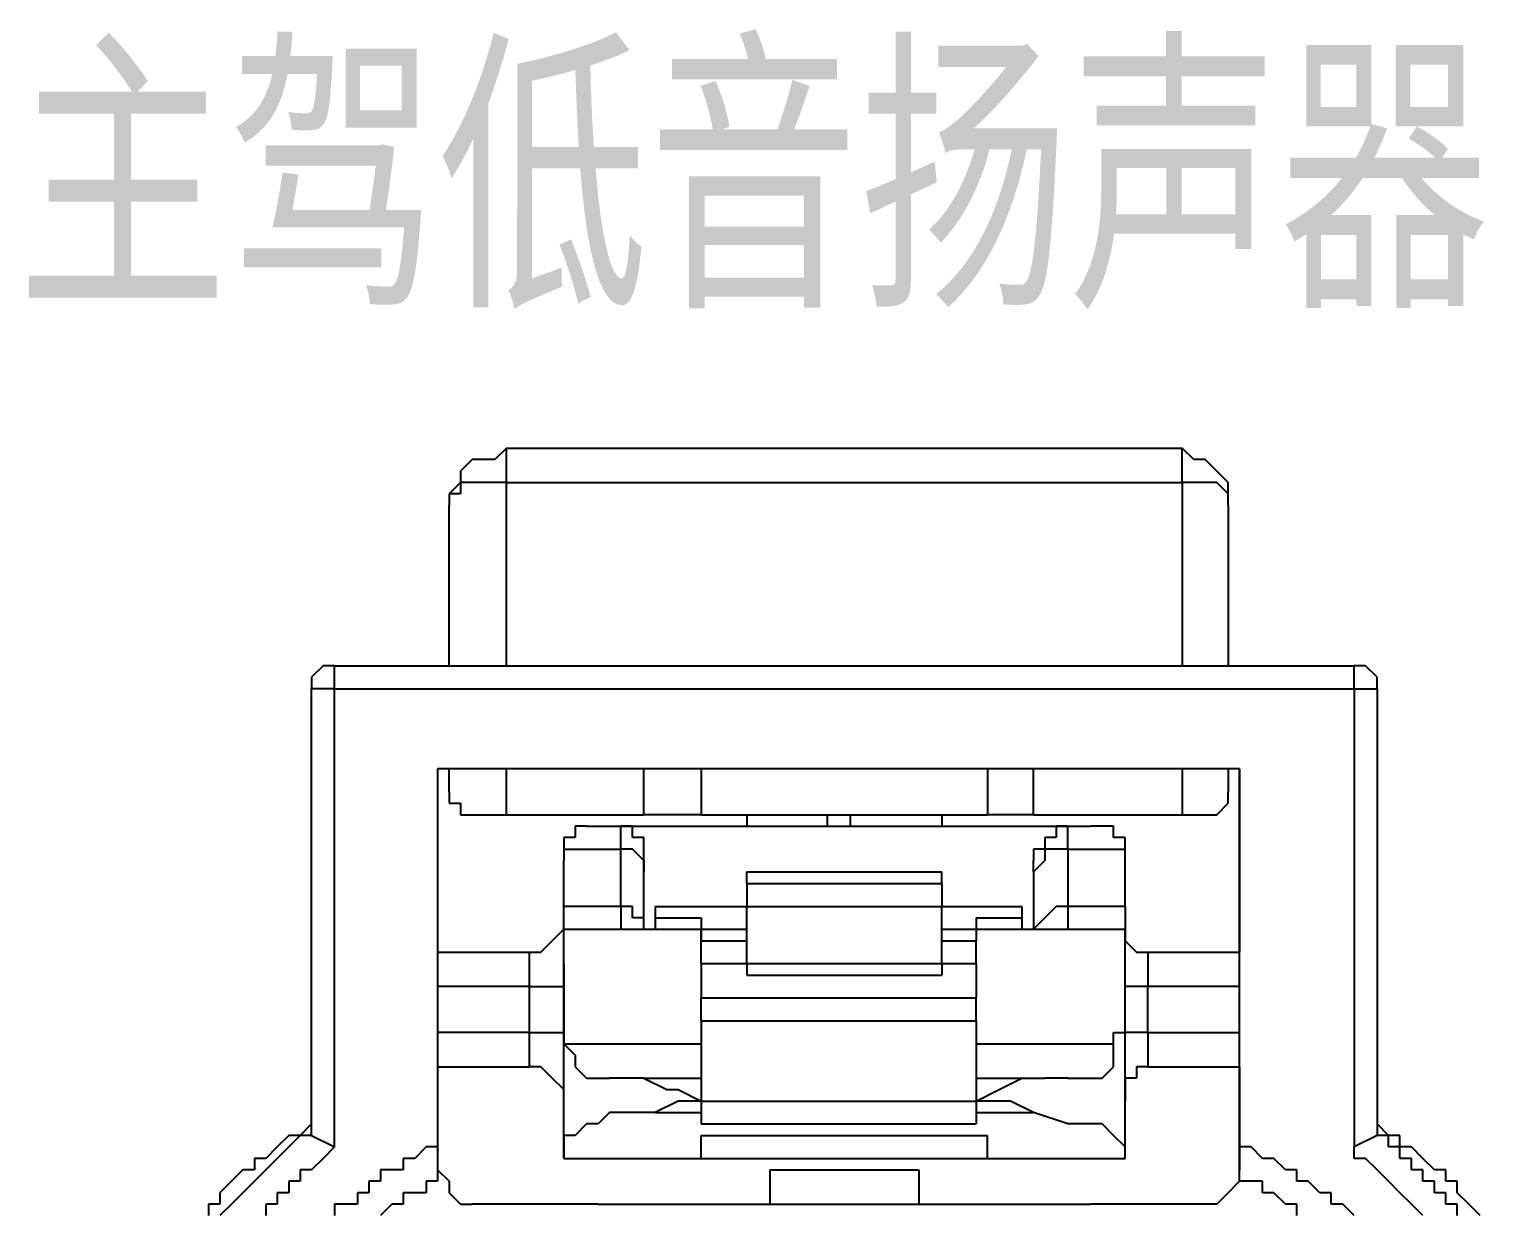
# Model space of a CAD drawing. Header units: inches. Extents: x 47316 to 59086, y 3141 to 11743.
# Drawn here: x 48128.05 to 48161.07, y 8830.88 to 8857.68 of the extents above; entities that cross this region are included whole.
import ezdxf

# ---------------------------------------------------------------- set-up
doc = ezdxf.new("R2010")
doc.units = ezdxf.units.IN
doc.header["$MEASUREMENT"] = 0
doc.layers.add('P', color=250, linetype='Continuous', lineweight=100)
doc.styles.add('MtX_SimSun', font='')
doc.styles.get('MtX_SimSun').set_extended_font_data('SimSun')

msp = doc.modelspace()

# ---------------------------------------------------------------- linework, layer by layer
at = {"layer": 'P', "color": 0, "linetype": 'Continuous', "lineweight": -3}
for p, q in [((48138.106, 8847.912), (48137.846, 8847.652)), ((48138.366, 8847.912), (48138.106, 8847.912)), ((48138.106, 8847.912), (48138.106, 8847.912)), ((48138.626, 8847.912), (48138.366, 8847.912)), ((48138.886, 8848.172), (48138.626, 8847.912)), ((48138.886, 8847.392), (48138.886, 8848.172)), ((48138.886, 8848.172), (48154.226, 8848.172)), ((48154.226, 8847.392), (48154.226, 8848.172)), ((48154.486, 8847.912), (48154.226, 8848.172)), ((48154.226, 8848.172), (48154.226, 8848.172)), ((48154.746, 8847.912), (48154.486, 8847.912)), ((48155.006, 8847.652), (48154.746, 8847.912)), ((48154.746, 8847.912), (48154.746, 8847.912)), ((48137.846, 8847.652), (48137.846, 8847.652)), ((48137.846, 8847.652), (48137.846, 8847.392)), ((48155.266, 8847.392), (48155.006, 8847.652)), ((48155.006, 8847.652), (48155.006, 8847.652)), ((48137.846, 8847.392), (48137.586, 8847.132)), ((48138.106, 8847.392), (48137.846, 8847.392)), ((48137.846, 8847.392), (48137.846, 8847.132)), ((48138.366, 8847.392), (48138.106, 8847.392)), ((48138.626, 8847.392), (48138.366, 8847.392)), ((48138.886, 8847.392), (48138.626, 8847.392)), ((48138.886, 8847.392), (48154.226, 8847.392)), ((48138.886, 8843.232), (48138.886, 8847.392)), ((48154.226, 8847.392), (48154.226, 8843.232)), ((48154.486, 8847.392), (48154.226, 8847.392)), ((48155.006, 8847.392), (48154.486, 8847.392)), ((48155.266, 8847.132), (48155.006, 8847.392)), ((48155.266, 8847.132), (48155.266, 8847.392)), ((48155.266, 8847.392), (48155.266, 8847.392)), ((48137.846, 8847.132), (48137.586, 8847.132)), ((48137.586, 8847.132), (48137.586, 8846.872)), ((48137.586, 8847.132), (48137.586, 8847.132)), ((48137.586, 8847.132), (48137.586, 8846.872)), ((48155.266, 8846.872), (48155.266, 8847.132)), ((48155.266, 8847.132), (48155.266, 8847.132)), ((48155.266, 8847.132), (48155.266, 8847.132)), ((48155.266, 8846.872), (48155.266, 8847.132)), ((48137.586, 8843.232), (48137.586, 8846.872)), ((48155.266, 8846.872), (48155.266, 8843.232)), ((48134.726, 8843.232), (48134.466, 8842.972)), ((48134.466, 8842.972), (48134.466, 8842.972)), ((48134.466, 8842.972), (48134.466, 8842.712)), ((48134.986, 8843.232), (48134.726, 8843.232)), ((48134.726, 8843.232), (48134.726, 8843.232)), ((48134.986, 8843.232), (48158.126, 8843.232)), ((48134.986, 8842.712), (48134.986, 8843.232)), ((48158.126, 8842.712), (48158.126, 8843.232)), ((48158.386, 8843.232), (48158.126, 8843.232)), ((48158.126, 8843.232), (48158.126, 8843.232)), ((48158.646, 8842.972), (48158.386, 8843.232)), ((48158.386, 8843.232), (48158.386, 8843.232)), ((48158.646, 8842.712), (48158.646, 8842.972)), ((48134.986, 8842.712), (48134.466, 8842.712)), ((48134.466, 8832.572), (48134.466, 8842.712)), ((48134.466, 8842.712), (48134.466, 8842.712)), ((48134.986, 8842.712), (48158.126, 8842.712)), ((48134.986, 8832.312), (48134.986, 8842.712)), ((48158.126, 8842.712), (48158.126, 8832.312)), ((48158.126, 8842.712), (48158.646, 8842.712)), ((48158.646, 8842.712), (48158.646, 8832.572)), ((48158.646, 8842.712), (48158.646, 8842.712)), ((48137.326, 8840.892), (48137.326, 8832.312)), ((48155.526, 8840.892), (48137.326, 8840.892)), ((48137.586, 8840.372), (48137.586, 8840.892)), ((48138.886, 8839.852), (48138.886, 8840.892)), ((48142.006, 8839.852), (48142.006, 8840.892)), ((48143.306, 8840.892), (48143.306, 8839.852)), ((48149.806, 8840.892), (48149.806, 8839.852)), ((48150.846, 8839.852), (48150.846, 8840.892)), ((48154.226, 8840.892), (48154.226, 8839.852)), ((48155.266, 8840.892), (48155.266, 8840.372)), ((48155.526, 8832.312), (48155.526, 8840.892)), ((48155.526, 8840.892), (48155.526, 8838.292)), ((48137.586, 8840.372), (48137.586, 8840.112)), ((48155.266, 8840.112), (48155.266, 8840.372)), ((48137.586, 8840.112), (48137.846, 8840.112)), ((48137.846, 8840.112), (48137.846, 8839.852)), ((48155.006, 8839.852), (48155.266, 8840.112)), ((48155.266, 8840.112), (48155.266, 8840.112)), ((48137.846, 8839.852), (48138.106, 8839.852)), ((48138.106, 8839.852), (48138.886, 8839.852)), ((48138.886, 8839.852), (48142.006, 8839.852)), ((48143.306, 8839.852), (48142.006, 8839.852)), ((48143.306, 8839.852), (48149.806, 8839.852)), ((48144.346, 8839.852), (48144.346, 8839.592)), ((48146.166, 8839.852), (48146.166, 8839.592)), ((48146.686, 8839.852), (48146.686, 8839.592)), ((48148.766, 8839.852), (48148.766, 8839.592)), ((48150.846, 8839.852), (48149.806, 8839.852)), ((48150.846, 8839.852), (48154.226, 8839.852)), ((48154.226, 8839.852), (48155.006, 8839.852)), ((48155.006, 8839.852), (48155.006, 8839.852)), ((48140.446, 8839.332), (48140.186, 8839.332)), ((48140.186, 8839.332), (48140.186, 8839.072)), ((48140.706, 8839.592), (48140.446, 8839.592)), ((48140.446, 8839.592), (48140.446, 8839.332)), ((48140.706, 8839.592), (48141.486, 8839.592)), ((48141.486, 8839.592), (48151.626, 8839.592)), ((48141.486, 8839.072), (48141.486, 8839.592)), ((48141.746, 8839.592), (48141.486, 8839.592)), ((48141.486, 8839.592), (48141.486, 8839.592)), ((48141.746, 8839.332), (48141.746, 8839.592)), ((48142.006, 8839.332), (48141.746, 8839.332)), ((48142.006, 8839.072), (48142.006, 8839.332)), ((48151.366, 8839.332), (48151.106, 8839.332)), ((48151.106, 8839.332), (48151.106, 8839.072)), ((48151.626, 8839.592), (48151.366, 8839.592)), ((48151.366, 8839.592), (48151.366, 8839.332)), ((48151.626, 8839.592), (48152.146, 8839.592)), ((48151.626, 8839.072), (48151.626, 8839.592)), ((48152.406, 8839.592), (48152.146, 8839.592)), ((48152.666, 8839.592), (48152.406, 8839.592)), ((48152.666, 8839.332), (48152.666, 8839.592)), ((48152.926, 8839.332), (48152.666, 8839.332)), ((48152.926, 8839.072), (48152.926, 8839.332)), ((48140.186, 8839.072), (48141.486, 8839.072)), ((48140.186, 8839.072), (48140.186, 8839.072)), ((48140.186, 8839.072), (48140.186, 8838.812)), ((48141.486, 8837.772), (48141.486, 8839.072)), ((48141.746, 8839.072), (48141.486, 8839.072)), ((48141.486, 8839.072), (48141.486, 8839.072)), ((48142.006, 8838.812), (48141.746, 8839.072)), ((48141.746, 8839.072), (48141.746, 8839.072)), ((48142.006, 8838.812), (48142.006, 8839.072)), ((48151.106, 8839.072), (48150.846, 8839.072)), ((48150.846, 8839.072), (48150.846, 8838.812)), ((48151.366, 8839.072), (48151.106, 8839.072)), ((48151.106, 8839.072), (48151.106, 8838.812)), ((48151.626, 8839.072), (48151.366, 8839.072)), ((48151.366, 8839.072), (48151.366, 8839.072)), ((48151.626, 8839.072), (48152.926, 8839.072)), ((48151.626, 8839.072), (48151.626, 8837.772)), ((48152.926, 8838.812), (48152.926, 8839.072)), ((48140.186, 8837.772), (48140.186, 8838.812)), ((48142.006, 8838.812), (48142.006, 8838.552)), ((48142.006, 8838.552), (48142.006, 8838.812)), ((48142.006, 8838.812), (48142.006, 8838.812)), ((48151.106, 8838.812), (48150.846, 8838.552)), ((48150.846, 8838.552), (48150.846, 8838.812)), ((48151.106, 8838.812), (48151.106, 8838.812)), ((48152.926, 8837.772), (48152.926, 8838.812)), ((48142.006, 8837.252), (48142.006, 8838.552)), ((48142.006, 8838.552), (48142.006, 8838.552)), ((48144.346, 8838.292), (48144.346, 8838.552)), ((48144.346, 8838.552), (48144.346, 8838.552)), ((48144.346, 8838.552), (48148.766, 8838.552)), ((48144.346, 8838.552), (48148.766, 8838.552)), ((48144.346, 8838.552), (48148.766, 8838.552)), ((48148.766, 8838.552), (48148.766, 8838.552)), ((48148.766, 8838.292), (48148.766, 8838.552)), ((48150.846, 8838.552), (48150.846, 8838.552)), ((48150.846, 8838.552), (48150.846, 8837.252)), ((48144.346, 8838.292), (48144.346, 8837.772)), ((48144.346, 8838.292), (48148.766, 8838.292)), ((48148.766, 8838.292), (48148.766, 8837.772)), ((48155.526, 8838.292), (48155.526, 8838.032)), ((48155.526, 8838.032), (48155.526, 8837.772)), ((48140.186, 8837.252), (48140.186, 8837.772)), ((48141.486, 8837.772), (48140.186, 8837.772)), ((48141.486, 8837.772), (48141.486, 8837.252)), ((48141.746, 8837.772), (48141.486, 8837.772)), ((48141.746, 8837.512), (48141.746, 8837.772)), ((48142.266, 8837.772), (48143.306, 8837.772)), ((48142.266, 8837.772), (48142.266, 8837.512)), ((48143.306, 8837.772), (48144.346, 8837.772)), ((48143.306, 8837.772), (48143.306, 8837.772)), ((48144.346, 8836.732), (48144.346, 8837.772)), ((48144.346, 8837.772), (48148.766, 8837.772)), ((48148.766, 8837.772), (48149.546, 8837.772)), ((48148.766, 8836.732), (48148.766, 8837.772)), ((48149.546, 8837.772), (48150.586, 8837.772)), ((48149.546, 8837.772), (48149.546, 8837.772)), ((48150.586, 8837.772), (48150.586, 8837.512)), ((48151.366, 8837.772), (48151.106, 8837.512)), ((48151.626, 8837.772), (48151.366, 8837.772)), ((48151.366, 8837.772), (48151.366, 8837.772)), ((48152.926, 8837.772), (48151.626, 8837.772)), ((48151.626, 8837.772), (48151.626, 8837.252)), ((48152.926, 8837.772), (48152.926, 8837.252)), ((48155.526, 8837.772), (48155.526, 8836.992)), ((48142.006, 8837.512), (48141.746, 8837.512)), ((48142.006, 8837.252), (48142.006, 8837.512)), ((48142.006, 8837.512), (48142.006, 8837.512)), ((48142.266, 8837.512), (48143.306, 8837.512)), ((48142.266, 8837.512), (48142.266, 8837.252)), ((48143.306, 8837.512), (48143.306, 8837.252)), ((48149.546, 8837.512), (48150.586, 8837.512)), ((48149.546, 8837.512), (48149.546, 8837.252)), ((48150.586, 8837.512), (48150.586, 8837.252)), ((48151.106, 8837.512), (48150.846, 8837.252)), ((48151.106, 8837.512), (48151.106, 8837.512)), ((48139.926, 8836.992), (48140.186, 8837.252)), ((48140.186, 8836.472), (48140.186, 8837.252)), ((48140.186, 8837.252), (48144.346, 8837.252)), ((48140.186, 8837.252), (48140.186, 8837.252)), ((48143.306, 8836.992), (48143.306, 8837.252)), ((48143.306, 8837.252), (48144.346, 8837.252)), ((48143.306, 8837.252), (48143.306, 8836.992)), ((48143.306, 8837.252), (48143.306, 8837.252)), ((48143.306, 8837.252), (48143.306, 8837.252)), ((48143.306, 8837.252), (48143.306, 8837.252)), ((48148.766, 8837.252), (48152.926, 8837.252)), ((48148.766, 8837.252), (48149.546, 8837.252)), ((48149.546, 8837.252), (48149.546, 8836.992)), ((48149.546, 8837.252), (48149.546, 8837.252)), ((48149.546, 8837.252), (48149.546, 8837.252)), ((48149.546, 8837.252), (48149.546, 8837.252)), ((48149.546, 8837.252), (48149.546, 8836.992)), ((48152.926, 8836.472), (48152.926, 8837.252)), ((48152.926, 8837.252), (48152.926, 8837.252)), ((48152.926, 8837.252), (48152.926, 8836.992)), ((48137.326, 8836.732), (48139.406, 8836.732)), ((48139.406, 8836.732), (48139.406, 8835.952)), ((48139.406, 8836.732), (48139.666, 8836.732)), ((48139.666, 8836.732), (48139.926, 8836.992)), ((48139.666, 8836.732), (48139.666, 8836.732)), ((48139.926, 8836.992), (48139.926, 8836.992)), ((48143.306, 8836.472), (48143.306, 8836.992)), ((48143.306, 8836.992), (48144.346, 8836.992)), ((48144.346, 8836.472), (48144.346, 8836.732)), ((48148.766, 8836.992), (48149.546, 8836.992)), ((48148.766, 8836.472), (48148.766, 8836.732)), ((48149.546, 8836.472), (48149.546, 8836.992)), ((48152.926, 8836.992), (48153.186, 8836.732)), ((48153.186, 8836.732), (48153.186, 8836.732)), ((48153.186, 8836.732), (48153.446, 8836.732)), ((48153.446, 8836.732), (48155.526, 8836.732)), ((48153.446, 8836.732), (48153.446, 8835.952)), ((48153.446, 8836.732), (48153.446, 8836.732)), ((48155.526, 8836.992), (48155.526, 8836.732)), ((48140.186, 8832.052), (48140.186, 8836.472)), ((48140.186, 8836.472), (48140.186, 8836.212)), ((48143.306, 8836.472), (48143.306, 8835.692)), ((48143.306, 8836.472), (48144.346, 8836.472)), ((48144.346, 8836.472), (48144.346, 8836.212)), ((48144.346, 8836.472), (48148.766, 8836.472)), ((48148.766, 8836.472), (48149.546, 8836.472)), ((48148.766, 8836.472), (48148.766, 8836.212)), ((48149.546, 8836.472), (48149.546, 8835.692)), ((48152.926, 8832.052), (48152.926, 8836.472)), ((48152.926, 8836.212), (48152.926, 8836.472)), ((48140.186, 8836.212), (48140.186, 8836.212)), ((48140.186, 8836.212), (48140.186, 8835.952)), ((48144.346, 8836.212), (48148.766, 8836.212)), ((48152.926, 8835.952), (48152.926, 8836.212)), ((48152.926, 8836.212), (48152.926, 8836.212)), ((48139.406, 8835.952), (48137.326, 8835.952)), ((48139.406, 8835.952), (48139.406, 8834.912)), ((48139.406, 8835.952), (48140.186, 8835.952)), ((48140.186, 8835.952), (48140.186, 8835.692)), ((48140.186, 8835.692), (48140.186, 8835.432)), ((48143.306, 8835.172), (48143.306, 8835.692)), ((48143.306, 8835.692), (48149.546, 8835.692)), ((48149.546, 8835.172), (48149.546, 8835.692)), ((48153.186, 8835.952), (48152.926, 8835.952)), ((48152.926, 8835.952), (48152.926, 8835.952)), ((48152.926, 8835.692), (48152.926, 8835.952)), ((48152.926, 8835.432), (48152.926, 8835.692)), ((48152.926, 8835.692), (48152.926, 8835.692)), ((48153.446, 8835.952), (48153.186, 8835.952)), ((48155.526, 8835.952), (48153.446, 8835.952)), ((48153.446, 8834.912), (48153.446, 8835.952)), ((48140.186, 8835.432), (48140.186, 8835.432)), ((48140.186, 8835.432), (48140.186, 8835.172)), ((48152.926, 8835.172), (48152.926, 8835.432)), ((48140.186, 8835.172), (48140.186, 8834.912)), ((48143.306, 8835.172), (48143.306, 8833.352)), ((48143.306, 8835.172), (48149.546, 8835.172)), ((48149.546, 8835.172), (48149.546, 8833.352)), ((48152.926, 8834.912), (48152.926, 8835.172)), ((48139.406, 8834.912), (48137.326, 8834.912)), ((48139.406, 8834.912), (48139.406, 8834.132)), ((48139.406, 8834.912), (48139.926, 8834.912)), ((48139.926, 8834.912), (48139.926, 8834.912)), ((48139.926, 8834.912), (48140.186, 8834.912)), ((48140.186, 8834.912), (48140.186, 8834.912)), ((48140.186, 8834.912), (48140.186, 8834.652)), ((48152.666, 8834.652), (48152.666, 8834.912)), ((48152.666, 8834.912), (48152.926, 8834.912)), ((48153.446, 8834.912), (48152.926, 8834.912)), ((48153.446, 8834.912), (48155.526, 8834.912)), ((48153.446, 8834.912), (48153.446, 8834.132)), ((48140.186, 8834.652), (48140.446, 8834.392)), ((48140.186, 8834.652), (48143.306, 8834.652)), ((48140.446, 8834.392), (48140.446, 8834.132)), ((48149.546, 8834.652), (48152.666, 8834.652)), ((48152.666, 8834.392), (48152.666, 8834.652)), ((48152.666, 8834.132), (48152.666, 8834.392)), ((48137.326, 8834.132), (48139.406, 8834.132)), ((48139.666, 8834.132), (48139.406, 8834.132)), ((48139.926, 8833.872), (48139.666, 8834.132)), ((48139.666, 8834.132), (48139.666, 8834.132)), ((48140.446, 8834.132), (48140.706, 8833.872)), ((48152.406, 8833.872), (48152.666, 8834.132)), ((48153.446, 8834.132), (48153.186, 8834.132)), ((48153.186, 8834.132), (48153.186, 8833.872)), ((48153.446, 8834.132), (48155.526, 8834.132)), ((48153.446, 8834.132), (48153.446, 8834.132)), ((48155.526, 8834.132), (48155.526, 8833.612)), ((48140.186, 8833.612), (48139.926, 8833.872)), ((48139.926, 8833.872), (48139.926, 8833.872)), ((48140.706, 8833.872), (48140.706, 8833.872)), ((48140.706, 8833.872), (48140.966, 8833.872)), ((48140.966, 8833.872), (48141.226, 8833.872)), ((48142.006, 8833.872), (48141.226, 8833.872)), ((48142.006, 8833.872), (48142.006, 8833.872)), ((48142.006, 8833.872), (48142.526, 8833.612)), ((48142.006, 8833.872), (48143.306, 8833.872)), ((48149.546, 8833.872), (48151.106, 8833.872)), ((48150.066, 8833.612), (48150.586, 8833.872)), ((48150.586, 8833.872), (48151.106, 8833.872)), ((48151.626, 8833.872), (48151.106, 8833.872)), ((48151.626, 8833.872), (48151.886, 8833.872)), ((48151.886, 8833.872), (48152.146, 8833.872)), ((48152.146, 8833.872), (48152.406, 8833.872)), ((48153.186, 8833.872), (48152.926, 8833.872)), ((48152.926, 8833.872), (48152.926, 8833.612)), ((48140.186, 8833.352), (48140.186, 8833.612)), ((48142.526, 8833.612), (48142.786, 8833.612)), ((48142.786, 8833.612), (48143.306, 8833.352)), ((48149.546, 8833.352), (48150.066, 8833.612)), ((48152.926, 8833.612), (48152.926, 8833.352)), ((48155.526, 8833.612), (48155.526, 8833.092)), ((48141.226, 8833.092), (48140.966, 8832.832)), ((48141.746, 8833.092), (48141.226, 8833.092)), ((48142.266, 8833.092), (48141.746, 8833.092)), ((48142.786, 8833.352), (48142.266, 8833.092)), ((48142.266, 8833.092), (48143.306, 8833.092)), ((48143.306, 8833.352), (48142.786, 8833.352)), ((48143.306, 8833.352), (48143.306, 8832.832)), ((48143.306, 8833.352), (48149.546, 8833.352)), ((48150.326, 8833.352), (48149.546, 8833.352)), ((48149.546, 8833.352), (48149.546, 8832.832)), ((48149.546, 8833.092), (48150.846, 8833.092)), ((48150.846, 8833.092), (48150.326, 8833.352)), ((48151.626, 8832.832), (48150.846, 8833.092)), ((48150.846, 8833.092), (48150.846, 8833.092)), ((48155.526, 8833.092), (48155.526, 8831.792)), ((48134.466, 8832.832), (48134.206, 8832.572)), ((48140.706, 8832.832), (48140.446, 8832.572)), ((48140.966, 8832.832), (48140.706, 8832.832)), ((48143.306, 8832.832), (48149.546, 8832.832)), ((48152.406, 8832.832), (48151.626, 8832.832)), ((48152.666, 8832.572), (48152.406, 8832.832)), ((48158.906, 8832.572), (48158.646, 8832.832)), ((48158.646, 8832.832), (48158.646, 8832.832)), ((48133.946, 8832.572), (48133.686, 8832.312)), ((48134.206, 8832.572), (48133.946, 8832.312)), ((48134.206, 8832.572), (48133.946, 8832.572)), ((48133.946, 8832.572), (48133.946, 8832.572)), ((48134.466, 8832.572), (48134.206, 8832.572)), ((48134.206, 8832.572), (48134.206, 8832.572)), ((48134.206, 8832.572), (48134.206, 8832.572)), ((48134.466, 8832.572), (48134.986, 8832.312)), ((48140.446, 8832.572), (48140.186, 8832.572)), ((48140.186, 8832.572), (48140.186, 8832.312)), ((48143.306, 8832.052), (48143.306, 8832.572)), ((48143.306, 8832.572), (48149.806, 8832.572)), ((48149.806, 8832.052), (48149.806, 8832.572)), ((48152.926, 8832.312), (48152.666, 8832.572)), ((48158.646, 8832.572), (48158.126, 8832.312)), ((48158.906, 8832.572), (48158.646, 8832.572)), ((48158.646, 8832.572), (48158.646, 8832.572)), ((48158.906, 8832.572), (48158.646, 8832.572)), ((48158.906, 8832.312), (48158.906, 8832.572)), ((48159.166, 8832.572), (48158.906, 8832.572)), ((48158.906, 8832.572), (48158.906, 8832.572)), ((48159.166, 8832.312), (48159.166, 8832.572)), ((48133.426, 8832.052), (48133.166, 8832.052)), ((48133.166, 8832.052), (48133.166, 8831.792)), ((48133.686, 8832.312), (48133.426, 8832.052)), ((48133.686, 8832.052), (48133.426, 8831.792)), ((48133.946, 8832.312), (48133.686, 8832.052)), ((48133.686, 8832.312), (48133.686, 8832.312)), ((48133.686, 8832.052), (48133.686, 8832.052)), ((48133.946, 8832.312), (48133.946, 8832.312)), ((48134.726, 8832.052), (48134.466, 8831.792)), ((48134.986, 8832.312), (48134.726, 8832.052)), ((48134.726, 8832.052), (48134.726, 8832.052)), ((48136.806, 8832.052), (48136.546, 8832.052)), ((48136.546, 8832.052), (48136.546, 8831.792)), ((48137.066, 8832.312), (48136.806, 8832.052)), ((48136.806, 8832.052), (48136.806, 8832.052)), ((48137.326, 8832.312), (48137.066, 8832.312)), ((48137.326, 8832.312), (48137.326, 8832.312)), ((48137.326, 8832.312), (48137.326, 8831.532)), ((48137.326, 8832.312), (48137.326, 8832.052)), ((48140.186, 8832.312), (48140.186, 8832.052)), ((48140.186, 8832.052), (48140.186, 8832.052)), ((48140.186, 8832.052), (48143.306, 8832.052)), ((48140.186, 8832.052), (48143.306, 8832.052)), ((48140.186, 8832.052), (48140.186, 8832.052)), ((48143.306, 8832.052), (48149.806, 8832.052)), ((48143.306, 8832.052), (48143.306, 8832.052)), ((48149.806, 8832.052), (48152.926, 8832.052)), ((48149.806, 8832.052), (48152.926, 8832.052)), ((48149.806, 8832.052), (48149.806, 8832.052)), ((48152.926, 8832.052), (48152.926, 8832.312)), ((48152.926, 8832.052), (48152.926, 8832.052)), ((48152.926, 8832.052), (48152.926, 8832.052)), ((48155.786, 8832.312), (48155.526, 8832.312)), ((48155.526, 8832.312), (48155.526, 8832.312)), ((48155.526, 8831.532), (48155.526, 8832.312)), ((48156.046, 8832.052), (48155.786, 8832.312)), ((48155.786, 8832.312), (48155.786, 8832.312)), ((48156.306, 8832.052), (48156.046, 8832.052)), ((48156.566, 8831.792), (48156.306, 8832.052)), ((48156.306, 8832.052), (48156.306, 8832.052)), ((48158.126, 8832.052), (48158.126, 8832.312)), ((48158.386, 8832.052), (48158.126, 8832.052)), ((48158.126, 8832.052), (48158.126, 8832.052)), ((48158.646, 8831.792), (48158.386, 8832.052)), ((48159.166, 8832.312), (48158.906, 8832.312)), ((48159.166, 8832.052), (48159.166, 8832.312)), ((48159.426, 8832.312), (48159.166, 8832.312)), ((48159.426, 8832.052), (48159.166, 8832.052)), ((48159.686, 8832.052), (48159.426, 8832.312)), ((48159.426, 8831.792), (48159.426, 8832.052)), ((48159.946, 8831.792), (48159.686, 8832.052)), ((48159.686, 8832.052), (48159.686, 8832.052)), ((48132.906, 8831.792), (48132.646, 8831.532)), ((48133.166, 8831.792), (48132.906, 8831.792)), ((48132.906, 8831.792), (48132.906, 8831.792)), ((48133.426, 8831.792), (48133.166, 8831.532)), ((48133.426, 8831.792), (48133.426, 8831.792)), ((48134.466, 8831.792), (48134.206, 8831.792)), ((48134.206, 8831.792), (48134.206, 8831.532)), ((48134.466, 8831.792), (48134.466, 8831.792)), ((48136.286, 8831.792), (48136.026, 8831.792)), ((48136.026, 8831.792), (48136.026, 8831.532)), ((48136.546, 8831.792), (48136.286, 8831.792)), ((48137.326, 8831.792), (48137.586, 8831.532)), ((48144.866, 8831.792), (48148.246, 8831.792)), ((48144.866, 8831.792), (48144.866, 8831.012)), ((48148.246, 8831.792), (48148.246, 8831.012)), ((48155.526, 8831.532), (48155.526, 8831.792)), ((48155.526, 8831.792), (48155.526, 8831.792)), ((48155.526, 8831.532), (48155.526, 8831.792)), ((48156.826, 8831.792), (48156.566, 8831.792)), ((48156.826, 8831.532), (48156.826, 8831.792)), ((48158.906, 8831.532), (48158.646, 8831.792)), ((48158.646, 8831.792), (48158.646, 8831.792)), ((48159.686, 8831.792), (48159.426, 8831.792)), ((48159.686, 8831.532), (48159.686, 8831.792)), ((48160.206, 8831.792), (48159.946, 8831.792)), ((48159.946, 8831.792), (48159.946, 8831.792)), ((48160.206, 8831.532), (48160.206, 8831.792)), ((48132.646, 8831.532), (48132.386, 8831.272)), ((48132.646, 8831.532), (48132.646, 8831.532)), ((48133.166, 8831.532), (48132.906, 8831.272)), ((48133.166, 8831.532), (48133.166, 8831.532)), ((48134.206, 8831.532), (48133.946, 8831.532)), ((48133.946, 8831.532), (48133.946, 8831.272)), ((48136.026, 8831.532), (48135.766, 8831.532)), ((48135.766, 8831.532), (48135.766, 8831.272)), ((48137.326, 8831.532), (48137.066, 8831.532)), ((48137.066, 8831.532), (48137.066, 8831.272)), ((48137.326, 8831.532), (48137.326, 8831.532)), ((48137.586, 8831.532), (48137.586, 8831.272)), ((48155.266, 8831.272), (48155.526, 8831.532)), ((48155.266, 8831.272), (48155.526, 8831.532)), ((48155.786, 8831.532), (48155.526, 8831.532)), ((48155.526, 8831.532), (48155.526, 8831.532)), ((48155.526, 8831.532), (48155.526, 8831.532)), ((48155.526, 8831.532), (48155.526, 8831.532)), ((48156.046, 8831.532), (48155.786, 8831.532)), ((48156.046, 8831.272), (48156.046, 8831.532)), ((48157.086, 8831.532), (48156.826, 8831.532)), ((48157.346, 8831.272), (48157.086, 8831.532)), ((48157.086, 8831.532), (48157.086, 8831.532)), ((48159.166, 8831.272), (48158.906, 8831.532)), ((48158.906, 8831.532), (48158.906, 8831.532)), ((48159.946, 8831.532), (48159.686, 8831.532)), ((48159.946, 8831.272), (48159.946, 8831.532)), ((48160.466, 8831.532), (48160.206, 8831.532)), ((48160.466, 8831.272), (48160.466, 8831.532)), ((48132.386, 8831.272), (48132.386, 8831.012)), ((48132.906, 8831.272), (48132.646, 8831.012)), ((48132.906, 8831.272), (48132.906, 8831.272)), ((48133.946, 8831.272), (48133.686, 8831.272)), ((48133.686, 8831.272), (48133.686, 8831.012)), ((48135.766, 8831.272), (48135.506, 8831.272)), ((48135.506, 8831.272), (48135.506, 8831.012)), ((48136.806, 8831.272), (48136.546, 8831.272)), ((48136.546, 8831.272), (48136.546, 8831.012)), ((48137.066, 8831.272), (48136.806, 8831.272)), ((48137.586, 8831.272), (48137.586, 8831.272)), ((48137.586, 8831.272), (48137.846, 8831.012)), ((48155.006, 8831.012), (48155.266, 8831.272)), ((48155.006, 8831.012), (48155.266, 8831.272)), ((48155.266, 8831.272), (48155.266, 8831.272)), ((48155.266, 8831.272), (48155.266, 8831.272)), ((48156.306, 8831.272), (48156.046, 8831.272)), ((48156.566, 8831.012), (48156.306, 8831.272)), ((48156.306, 8831.272), (48156.306, 8831.272)), ((48157.606, 8831.272), (48157.346, 8831.272)), ((48157.606, 8831.012), (48157.606, 8831.272)), ((48159.426, 8831.012), (48159.166, 8831.272)), ((48159.166, 8831.272), (48159.166, 8831.272)), ((48160.206, 8831.272), (48159.946, 8831.272)), ((48160.206, 8831.012), (48160.206, 8831.272)), ((48160.726, 8831.012), (48160.466, 8831.272)), ((48132.386, 8831.012), (48132.126, 8831.012)), ((48132.126, 8831.012), (48132.126, 8830.752)), ((48132.646, 8831.012), (48132.386, 8830.752)), ((48132.646, 8831.012), (48132.646, 8831.012)), ((48133.686, 8831.012), (48133.426, 8831.012)), ((48133.426, 8831.012), (48133.426, 8830.752)), ((48135.246, 8831.012), (48134.986, 8831.012)), ((48134.986, 8831.012), (48134.986, 8830.752)), ((48135.506, 8831.012), (48135.246, 8831.012)), ((48136.286, 8831.012), (48136.026, 8830.752)), ((48136.546, 8831.012), (48136.286, 8831.012)), ((48136.286, 8831.012), (48136.286, 8831.012)), ((48137.846, 8831.012), (48137.846, 8831.012)), ((48137.846, 8831.012), (48138.106, 8831.012)), ((48139.926, 8831.012), (48138.106, 8831.012)), ((48140.186, 8831.012), (48139.926, 8831.012)), ((48139.926, 8831.012), (48139.926, 8831.012)), ((48139.926, 8831.012), (48139.926, 8831.012)), ((48140.446, 8831.012), (48140.186, 8831.012)), ((48140.706, 8831.012), (48140.446, 8831.012)), ((48140.966, 8831.012), (48140.706, 8831.012)), ((48140.706, 8831.012), (48140.706, 8831.012)), ((48140.966, 8831.012), (48152.146, 8831.012)), ((48152.406, 8831.012), (48152.146, 8831.012)), ((48152.146, 8831.012), (48152.146, 8831.012)), ((48152.146, 8831.012), (48152.146, 8831.012)), ((48152.666, 8831.012), (48152.406, 8831.012)), ((48152.926, 8831.012), (48152.666, 8831.012)), ((48152.666, 8831.012), (48152.666, 8831.012)), ((48153.186, 8831.012), (48152.926, 8831.012)), ((48155.006, 8831.012), (48153.186, 8831.012)), ((48155.006, 8831.012), (48155.006, 8831.012)), ((48155.006, 8831.012), (48155.006, 8831.012)), ((48156.826, 8831.012), (48156.566, 8831.012)), ((48156.826, 8830.752), (48156.826, 8831.012)), ((48157.866, 8831.012), (48157.606, 8831.012)), ((48158.126, 8830.752), (48157.866, 8831.012)), ((48157.866, 8831.012), (48157.866, 8831.012)), ((48159.686, 8830.752), (48159.426, 8831.012)), ((48159.426, 8831.012), (48159.426, 8831.012)), ((48160.466, 8831.012), (48160.206, 8831.012)), ((48160.466, 8830.752), (48160.466, 8831.012)), ((48160.986, 8830.752), (48160.726, 8831.012)), ((48160.726, 8831.012), (48160.726, 8831.012))]:
    msp.add_line(p, q, dxfattribs=at)

# ---------------------------------------------------------------- texts
at = {"lineweight": -3, "style": 'MtX_SimSun', "width": 0.7}
msp.add_text('主驾低音扬声器', height=5, dxfattribs=at).set_placement((48127.786, 8851.9))

doc.saveas('drawing.dxf')
